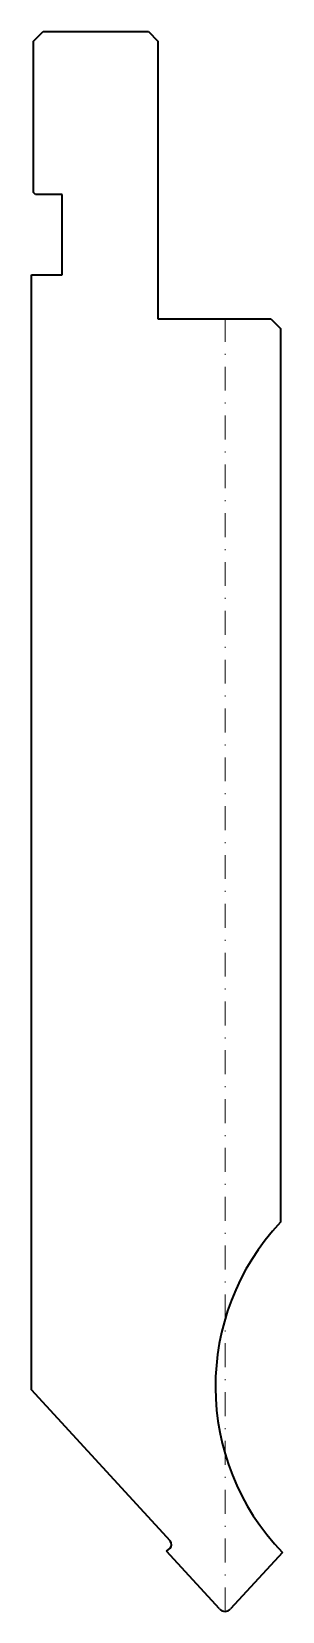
# Model space of a CAD drawing. Header units: millimetres. Extents: x -20 to 6, y 0 to 165.
import ezdxf

# ---------------------------------------------------------------- set-up
doc = ezdxf.new("R2010")
doc.units = ezdxf.units.MM
doc.header["$LTSCALE"] = 5
doc.linetypes.add('AUSGEZOGEN', pattern=[0])
doc.linetypes.add('DASHDOT', pattern=[1, 0.5, -0.25, 0, -0.25])
doc.layers.add('2', color=7, linetype='Continuous')

msp = doc.modelspace()

# ---------------------------------------------------------------- linework, layer by layer
at = {"layer": '2', "color": 7, "linetype": 'AUSGEZOGEN', "lineweight": 35}
for p, q in [((-20, 164), (-19, 165)), ((-20, 148.2), (-20, 164)), ((-19, 165), (-8, 165)), ((-8, 165), (-7, 164)), ((-7, 164), (-7, 135)), ((-19.8, 148), (-20, 148.2)), ((-17, 148), (-19.8, 148)), ((-17, 139.6), (-17, 148)), ((-20.2, 23.14), (-20.2, 139.6)), ((-20.2, 139.6), (-17, 139.6)), ((-7, 135), (4.8, 135)), ((4.8, 135), (5.8, 134)), ((5.8, 134), (5.8, 40.64)), ((-5.71, 7.32), (-20.2, 23.14)), ((-6.11, 6.28), (-5.74, 6.62)), ((-0.59, 0.26), (-6.11, 6.28)), ((5.99, 6.16), (0.59, 0.26))]:
    msp.add_line(p, q, dxfattribs=at)
at = {"layer": '2', "color": 7, "linetype": 'DASHDOT', "lineweight": 18}
msp.add_line((0, 0), (0, 135), dxfattribs=at)
at = {"layer": '2', "color": 7, "linetype": 'AUSGEZOGEN', "lineweight": 35}
for centre, radius, start, end in [((24, 23.5), 25, 136.719, 223.9253), ((-6.08, 6.99), 0.5, 312.5, 42.5), ((0, 0.8), 0.8, 222.5, 317.5)]:
    msp.add_arc(centre, radius, start, end, dxfattribs=at)

doc.saveas('drawing.dxf')
